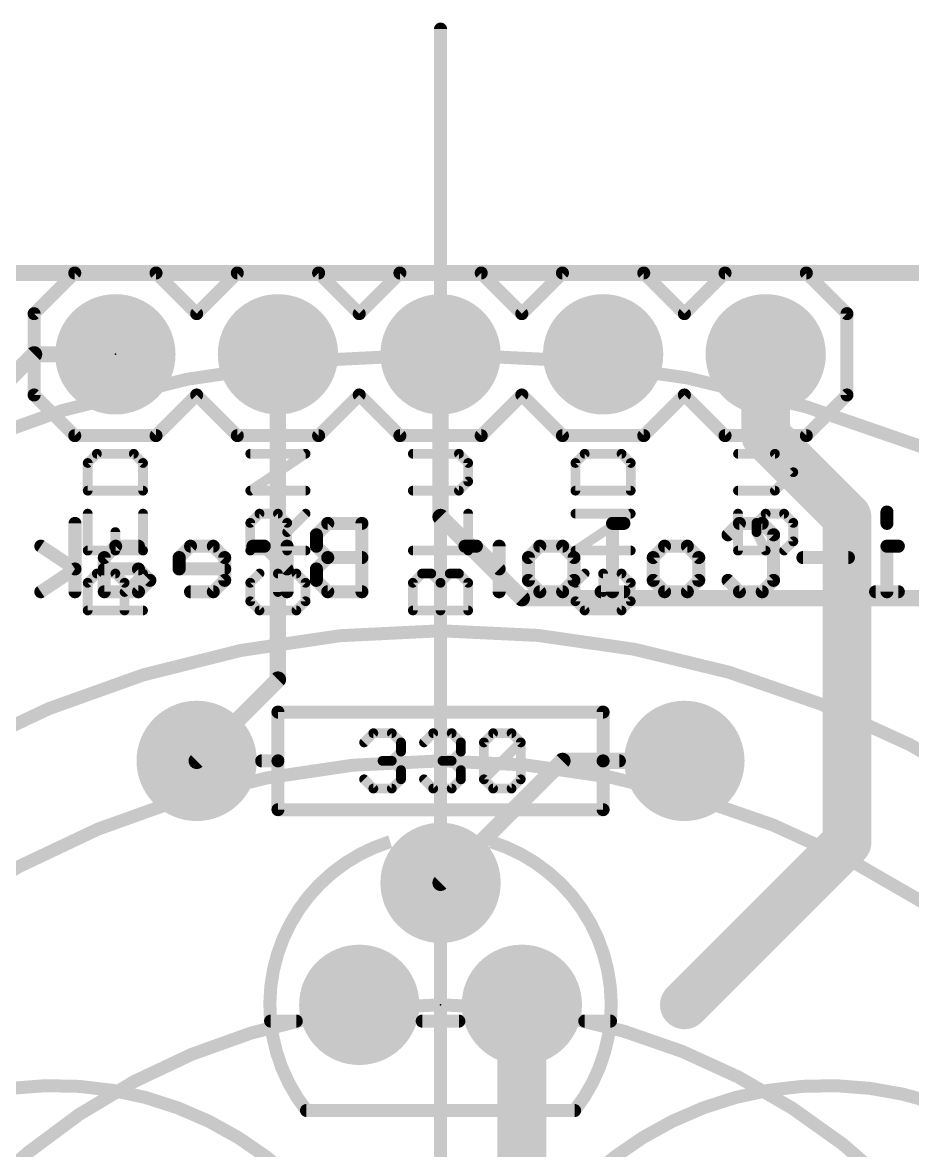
# Model space of a CAD drawing. Extents: x -31.8 to 25.5, y -33 to 25.5.
# Drawn here: x -6.53 to 7.37, y 7.89 to 25.5 of the extents above; entities that cross this region are included whole.
import ezdxf

# ---------------------------------------------------------------- set-up
doc = ezdxf.new("R2010")
doc.units = 0
for name, color, linetype in [('1', 12, 'CONTINUOUS'), ('16', 132, 'CONTINUOUS'), ('17', 110, 'CONTINUOUS'), ('20', 53, 'CONTINUOUS'), ('21', 41, 'CONTINUOUS'), ('22', 40, 'CONTINUOUS'), ('23', 53, 'CONTINUOUS'), ('51', 53, 'CONTINUOUS')]:
    doc.layers.add(name, color=color, linetype=linetype)

# ---------------------------------------------------------------- blocks, each defined once
blk = doc.blocks.new('RECT')
blk.add_solid([(-0.5, -0.5), (0.5, -0.5), (-0.5, 0.5), (0.5, 0.5)])
blk = doc.blocks.new('ROUNDP')
at = {"const_width": 0.5}
blk.add_lwpolyline([(0, -0.25, 1), (0, 0.25, 1), (0, -0.25)], format="xyb", dxfattribs=at)

msp = doc.modelspace()

# ---------------------------------------------------------------- linework, layer by layer
at = {"layer": '1'}
for points, const_width in [([(-16.51, 21.59), (16.51, 21.59)], 0.254), ([(5.08, 19.05), (5.08, 20.32)], 0.762), ([(6.35, 17.78), (5.08, 19.05)], 0.762), ([(6.35, 12.7), (6.35, 17.78)], 0.762), ([(0, 12.065), (1.905, 13.97)], 0.254), ([(1.905, 13.97), (3.81, 13.97)], 0.254), ([(3.81, 10.16), (6.35, 12.7)], 0.762), ([(1.27, 10.16), (1.27, 7.1983)], 0.762)]:
    msp.add_lwpolyline(points, dxfattribs=dict(at, const_width=const_width))
for points, const_width in [([(5.2705, 20.32, 1), (4.8895, 20.32)], 0.381), ([(5.2147, 19.1847, 1), (4.9453, 18.9153)], 0.381), ([(4.8895, 19.05, 1), (5.2705, 19.05)], 0.381), ([(6.5405, 17.78, 1), (6.1595, 17.78)], 0.381), ([(6.2153, 17.6453, 1), (6.4847, 17.9147)], 0.381), ([(1.905, 14.0335, 1), (1.905, 13.9065)], 0.127), ([(1.9499, 13.9251, 1), (1.8601, 14.0149)], 0.127), ([(3.81, 13.9065, 1), (3.81, 14.0335)], 0.127), ([(6.4847, 12.5653, 1), (6.2153, 12.8347)], 0.381), ([(6.1595, 12.7, 1), (6.5405, 12.7)], 0.381), ([(-0.0449, 12.1099, 1), (0.0449, 12.0201)], 0.127), ([(1.4605, 10.16, 1), (1.0795, 10.16)], 0.381), ([(3.6753, 10.2947, 1), (3.9447, 10.0253)], 0.381)]:
    msp.add_lwpolyline(points, format="xyb", dxfattribs=dict(at, const_width=const_width))
at = {"layer": '16', "const_width": 0.254}
for points in [[(-16.51, 21.59), (16.51, 21.59)], [(-12.7, 13.97), (-6.35, 20.32)], [(-6.35, 20.32), (-5.08, 20.32)], [(-2.54, 15.24), (-2.54, 20.32)], [(0, 17.78), (0, 20.32)], [(1.27, 16.51), (0, 17.78)], [(10.16, 16.51), (1.27, 16.51)], [(-3.81, 13.97), (-2.54, 15.24)]]:
    msp.add_lwpolyline(points, dxfattribs=at)
at = {"layer": '16', "const_width": 0.127}
for points in [[(-6.35, 20.3835, 1), (-6.35, 20.2565)], [(-6.3051, 20.2751, 1), (-6.3949, 20.3649)], [(-5.08, 20.2565, 1), (-5.08, 20.3835)], [(-2.4765, 20.32, 1), (-2.6035, 20.32)], [(0.0635, 20.32, 1), (-0.0635, 20.32)], [(0.0449, 17.8249, 1), (-0.0449, 17.7351)], [(-0.0635, 17.78, 1), (0.0635, 17.78)], [(1.27, 16.5735, 1), (1.27, 16.4465)], [(1.2251, 16.4651, 1), (1.3149, 16.5549)], [(-2.4951, 15.1951, 1), (-2.5849, 15.2849)], [(-2.6035, 15.24, 1), (-2.4765, 15.24)], [(-3.8549, 14.0149, 1), (-3.7651, 13.9251)]]:
    msp.add_lwpolyline(points, format="xyb", dxfattribs=at)
at = {"layer": '20', "const_width": 0.254}
msp.add_lwpolyline([(13.97, 21.59), (-13.97, 21.59)], dxfattribs=at)
at = {"layer": '21'}
for points, const_width in [([(-5.715, 21.59), (-6.35, 20.955)], 0.2032), ([(-5.715, 21.59), (-4.445, 21.59)], 0.2032), ([(-4.445, 21.59), (-3.81, 20.955)], 0.2032), ([(-3.81, 20.955), (-3.175, 21.59)], 0.2032), ([(-3.175, 21.59), (-1.905, 21.59)], 0.2032), ([(-1.905, 21.59), (-1.27, 20.955)], 0.2032), ([(-1.27, 20.955), (-0.635, 21.59)], 0.2032), ([(-0.635, 21.59), (0.635, 21.59)], 0.2032), ([(0.635, 21.59), (1.27, 20.955)], 0.2032), ([(1.905, 21.59), (1.27, 20.955)], 0.2032), ([(1.905, 21.59), (3.175, 21.59)], 0.2032), ([(3.175, 21.59), (3.81, 20.955)], 0.2032), ([(3.81, 20.955), (4.445, 21.59)], 0.2032), ([(4.445, 21.59), (5.715, 21.59)], 0.2032), ([(5.715, 21.59), (6.35, 20.955)], 0.2032), ([(-6.35, 20.955), (-6.35, 19.685)], 0.2032), ([(6.35, 20.955), (6.35, 19.685)], 0.2032), ([(-6.35, 19.685), (-5.715, 19.05)], 0.2032), ([(-3.81, 19.685), (-4.445, 19.05)], 0.2032), ([(-3.175, 19.05), (-3.81, 19.685)], 0.2032), ([(-1.27, 19.685), (-1.905, 19.05)], 0.2032), ([(-0.635, 19.05), (-1.27, 19.685)], 0.2032), ([(1.27, 19.685), (0.635, 19.05)], 0.2032), ([(1.27, 19.685), (1.905, 19.05)], 0.2032), ([(3.81, 19.685), (3.175, 19.05)], 0.2032), ([(4.445, 19.05), (3.81, 19.685)], 0.2032), ([(6.35, 19.685), (5.715, 19.05)], 0.2032), ([(-4.445, 19.05), (-5.715, 19.05)], 0.2032), ([(-1.905, 19.05), (-3.175, 19.05)], 0.2032), ([(0.635, 19.05), (-0.635, 19.05)], 0.2032), ([(3.175, 19.05), (1.905, 19.05)], 0.2032), ([(5.715, 19.05), (4.445, 19.05)], 0.2032), ([(-5.3685, 18.7669), (-5.5125, 18.6228)], 0.1524), ([(-5.5125, 18.6228), (-5.5125, 18.1907)], 0.1524), ([(-4.7923, 18.7669), (-5.3685, 18.7669)], 0.1524), ([(-4.6482, 18.6228), (-4.7923, 18.7669)], 0.1524), ([(-4.6482, 18.1907), (-4.6482, 18.6228)], 0.1524), ([(-2.9725, 18.1907), (-2.1082, 18.7669)], 0.1524), ([(-2.1082, 18.7669), (-2.9725, 18.7669)], 0.1524), ([(0.2877, 18.7669), (-0.4325, 18.7669)], 0.1524), ([(0.4318, 18.6228), (0.2877, 18.7669)], 0.1524), ([(0.4318, 18.3347), (0.4318, 18.6228)], 0.1524), ([(2.2515, 18.7669), (2.1075, 18.6228)], 0.1524), ([(2.1075, 18.6228), (2.1075, 18.1907)], 0.1524), ([(2.8277, 18.7669), (2.2515, 18.7669)], 0.1524), ([(2.9718, 18.6228), (2.8277, 18.7669)], 0.1524), ([(2.9718, 18.1907), (2.9718, 18.6228)], 0.1524), ([(5.2237, 18.7669), (4.6475, 18.7669)], 0.1524), ([(5.5118, 18.4788), (5.2237, 18.7669)], 0.1524), ([(5.2237, 18.1907), (5.5118, 18.4788)], 0.1524), ([(0.2877, 18.1907), (0.4318, 18.3347)], 0.1524), ([(-5.5125, 18.1907), (-4.6482, 18.1907)], 0.1524), ([(-2.1082, 18.1907), (-2.9725, 18.1907)], 0.1524), ([(-0.4325, 18.1907), (0.2877, 18.1907)], 0.1524), ([(2.1075, 18.1907), (2.9718, 18.1907)], 0.1524), ([(4.6475, 18.1907), (5.2237, 18.1907)], 0.1524), ([(-5.5125, 17.8314), (-5.5125, 17.2552)], 0.1524), ([(-4.6482, 17.2552), (-4.6482, 17.8314)], 0.1524), ([(-2.9725, 17.6873), (-2.8285, 17.8314)], 0.1524), ([(-2.8285, 17.8314), (-2.5404, 17.8314)], 0.1524), ([(-2.5404, 17.8314), (-2.3963, 17.6873)], 0.1524), ([(-2.3963, 17.5433), (-2.1082, 17.8314)], 0.1524), ([(0.4318, 17.2552), (0.4318, 17.8314)], 0.1524), ([(2.1075, 17.2552), (2.9718, 17.8314)], 0.1524), ([(2.9718, 17.8314), (2.1075, 17.8314)], 0.1524), ([(4.6475, 17.8314), (4.6475, 17.2552)], 0.1524), ([(4.9356, 17.6873), (5.0796, 17.8314)], 0.1524), ([(5.0796, 17.8314), (5.3677, 17.8314)], 0.1524), ([(5.3677, 17.8314), (5.5118, 17.6873)], 0.1524), ([(-5.0804, 17.2552), (-5.0804, 17.5433)], 0.1524), ([(-2.9725, 17.2552), (-2.9725, 17.6873)], 0.1524), ([(-2.3963, 17.6873), (-2.3963, 17.2552)], 0.1524), ([(4.9356, 17.5433), (4.9356, 17.6873)], 0.1524), ([(5.0796, 17.2552), (4.9356, 17.5433)], 0.1524), ([(5.5118, 17.6873), (5.5118, 17.3992)], 0.1524), ([(5.5118, 17.3992), (5.3677, 17.2552)], 0.1524), ([(-5.5125, 17.2552), (-4.6482, 17.2552)], 0.1524), ([(-2.1082, 17.2552), (-2.9725, 17.2552)], 0.1524), ([(-0.4325, 17.2552), (0.4318, 17.2552)], 0.1524), ([(2.9718, 17.2552), (2.1075, 17.2552)], 0.1524), ([(4.6475, 17.2552), (5.0796, 17.2552)], 0.1524), ([(-5.5125, 16.7518), (-5.3685, 16.8959)], 0.1524), ([(-5.3685, 16.8959), (-5.0804, 16.8959)], 0.1524), ([(-5.0804, 16.8959), (-4.9363, 16.7518)], 0.1524), ([(-4.9363, 16.6078), (-4.6482, 16.8959)], 0.1524), ([(-2.8285, 16.8959), (-2.9725, 16.7518)], 0.1524), ([(-2.2523, 16.8959), (-2.5404, 16.8959)], 0.1524), ([(-2.5404, 16.8959), (-2.5404, 16.6078)], 0.1524), ([(-2.1082, 16.7518), (-2.2523, 16.8959)], 0.1524), ([(-0.4325, 16.7518), (-0.2885, 16.8959)], 0.1524), ([(-0.2885, 16.8959), (-0.1444, 16.8959)], 0.1524), ([(-0.1444, 16.8959), (-0.0004, 16.7518)], 0.1524), ([(-0.0004, 16.7518), (0.1437, 16.8959)], 0.1524), ([(0.1437, 16.8959), (0.2877, 16.8959)], 0.1524), ([(0.2877, 16.8959), (0.4318, 16.7518)], 0.1524), ([(2.2515, 16.8959), (2.1075, 16.7518)], 0.1524), ([(2.8277, 16.8959), (2.5396, 16.8959)], 0.1524), ([(2.5396, 16.8959), (2.5396, 16.6078)], 0.1524), ([(2.9718, 16.7518), (2.8277, 16.8959)], 0.1524), ([(-5.5125, 16.3196), (-5.5125, 16.7518)], 0.1524), ([(-4.9363, 16.7518), (-4.9363, 16.3196)], 0.1524), ([(-2.9725, 16.7518), (-2.9725, 16.4637)], 0.1524), ([(-2.1082, 16.4637), (-2.1082, 16.7518)], 0.1524), ([(-0.4325, 16.3196), (-0.4325, 16.7518)], 0.1524), ([(-0.0004, 16.3196), (-0.0004, 16.7518)], 0.1524), ([(0.4318, 16.7518), (0.4318, 16.3196)], 0.1524), ([(2.1075, 16.7518), (2.1075, 16.4637)], 0.1524), ([(2.9718, 16.4637), (2.9718, 16.7518)], 0.1524), ([(-4.6482, 16.3196), (-5.5125, 16.3196)], 0.1524), ([(-2.9725, 16.4637), (-2.8285, 16.3196)], 0.1524), ([(-2.8285, 16.3196), (-2.2523, 16.3196)], 0.1524), ([(-2.2523, 16.3196), (-2.1082, 16.4637)], 0.1524), ([(0.4318, 16.3196), (-0.4325, 16.3196)], 0.1524), ([(2.1075, 16.4637), (2.2515, 16.3196)], 0.1524), ([(2.2515, 16.3196), (2.8277, 16.3196)], 0.1524), ([(2.8277, 16.3196), (2.9718, 16.4637)], 0.1524), ([(-2.54, 14.732), (2.54, 14.732)], 0.2032), ([(-2.54, 13.97), (-2.54, 14.732)], 0.2032), ([(2.54, 14.732), (2.54, 13.97)], 0.2032), ([(-1.1938, 14.2585), (-1.0497, 14.4025)], 0.1524), ([(-1.0497, 14.4025), (-0.7616, 14.4025)], 0.1524), ([(-0.7616, 14.4025), (-0.6176, 14.2585)], 0.1524), ([(-0.2583, 14.2585), (-0.1142, 14.4025)], 0.1524), ([(-0.1142, 14.4025), (0.1739, 14.4025)], 0.1524), ([(0.1739, 14.4025), (0.3179, 14.2585)], 0.1524), ([(0.6772, 14.2585), (0.8213, 14.4025)], 0.1524), ([(0.8213, 14.4025), (1.1094, 14.4025)], 0.1524), ([(1.1094, 14.4025), (1.2535, 14.2585)], 0.1524), ([(-0.6176, 14.2585), (-0.6176, 14.1144)], 0.1524), ([(0.3179, 14.2585), (0.3179, 14.1144)], 0.1524), ([(0.6772, 13.6823), (0.6772, 14.2585)], 0.1524), ([(0.6772, 13.6823), (1.2535, 14.2585)], 0.1524), ([(1.2535, 14.2585), (1.2535, 13.6823)], 0.1524), ([(-0.6176, 14.1144), (-0.7616, 13.9704)], 0.1524), ([(0.3179, 14.1144), (0.1739, 13.9704)], 0.1524), ([(-2.54, 13.97), (-2.794, 13.97)], 0.2032), ([(-2.54, 13.208), (-2.54, 13.97)], 0.2032), ([(-0.7616, 13.9704), (-0.9057, 13.9704)], 0.1524), ([(-0.7616, 13.9704), (-0.6176, 13.8263)], 0.1524), ([(0.1739, 13.9704), (0.0298, 13.9704)], 0.1524), ([(0.1739, 13.9704), (0.3179, 13.8263)], 0.1524), ([(2.54, 13.97), (2.54, 13.208)], 0.2032), ([(2.54, 13.97), (2.794, 13.97)], 0.2032), ([(-1.0497, 13.5382), (-1.1938, 13.6823)], 0.1524), ([(-0.6176, 13.6823), (-0.7616, 13.5382)], 0.1524), ([(-0.6176, 13.8263), (-0.6176, 13.6823)], 0.1524), ([(-0.1142, 13.5382), (-0.2583, 13.6823)], 0.1524), ([(0.3179, 13.6823), (0.1739, 13.5382)], 0.1524), ([(0.3179, 13.8263), (0.3179, 13.6823)], 0.1524), ([(0.8213, 13.5382), (0.6772, 13.6823)], 0.1524), ([(1.2535, 13.6823), (1.1094, 13.5382)], 0.1524), ([(-0.7616, 13.5382), (-1.0497, 13.5382)], 0.1524), ([(0.1739, 13.5382), (-0.1142, 13.5382)], 0.1524), ([(1.1094, 13.5382), (0.8213, 13.5382)], 0.1524), ([(2.54, 13.208), (-2.54, 13.208)], 0.2032), ([(-2.6549, 9.906), (-2.2537, 9.906)], 0.2032), ([(-0.2863, 9.906), (0.2863, 9.906)], 0.2032), ([(2.2537, 9.906), (2.6549, 9.906)], 0.2032), ([(-2.0945, 8.509), (2.0945, 8.509)], 0.2032)]:
    msp.add_lwpolyline(points, dxfattribs=dict(at, const_width=const_width))
for points, const_width in [([(-5.715, 21.6408, 1), (-5.715, 21.5392)], 0.1016), ([(-5.6791, 21.5541, 1), (-5.7509, 21.6259)], 0.1016), ([(-4.4091, 21.6259, 1), (-4.4809, 21.5541)], 0.1016), ([(-4.445, 21.5392, 1), (-4.445, 21.6408)], 0.1016), ([(-3.175, 21.6408, 1), (-3.175, 21.5392)], 0.1016), ([(-3.1391, 21.5541, 1), (-3.2109, 21.6259)], 0.1016), ([(-1.8691, 21.6259, 1), (-1.9409, 21.5541)], 0.1016), ([(-1.905, 21.5392, 1), (-1.905, 21.6408)], 0.1016), ([(-0.635, 21.6408, 1), (-0.635, 21.5392)], 0.1016), ([(-0.5991, 21.5541, 1), (-0.6709, 21.6259)], 0.1016), ([(0.6709, 21.6259, 1), (0.5991, 21.5541)], 0.1016), ([(0.635, 21.5392, 1), (0.635, 21.6408)], 0.1016), ([(1.905, 21.6408, 1), (1.905, 21.5392)], 0.1016), ([(1.9409, 21.5541, 1), (1.8691, 21.6259)], 0.1016), ([(3.2109, 21.6259, 1), (3.1391, 21.5541)], 0.1016), ([(3.175, 21.5392, 1), (3.175, 21.6408)], 0.1016), ([(4.445, 21.6408, 1), (4.445, 21.5392)], 0.1016), ([(4.4809, 21.5541, 1), (4.4091, 21.6259)], 0.1016), ([(5.7509, 21.6259, 1), (5.6791, 21.5541)], 0.1016), ([(5.715, 21.5392, 1), (5.715, 21.6408)], 0.1016), ([(-6.2992, 20.955, 1), (-6.4008, 20.955)], 0.1016), ([(-6.3859, 20.9909, 1), (-6.3141, 20.9191)], 0.1016), ([(-3.8459, 20.9909, 1), (-3.7741, 20.9191)], 0.1016), ([(-3.8459, 20.9191, 1), (-3.7741, 20.9909)], 0.1016), ([(-1.3059, 20.9909, 1), (-1.2341, 20.9191)], 0.1016), ([(-1.3059, 20.9191, 1), (-1.2341, 20.9909)], 0.1016), ([(1.2341, 20.9909, 1), (1.3059, 20.9191)], 0.1016), ([(1.2341, 20.9191, 1), (1.3059, 20.9909)], 0.1016), ([(3.7741, 20.9909, 1), (3.8459, 20.9191)], 0.1016), ([(3.7741, 20.9191, 1), (3.8459, 20.9909)], 0.1016), ([(6.4008, 20.955, 1), (6.2992, 20.955)], 0.1016), ([(6.3141, 20.9191, 1), (6.3859, 20.9909)], 0.1016), ([(-6.3141, 19.7209, 1), (-6.3859, 19.6491)], 0.1016), ([(-6.4008, 19.685, 1), (-6.2992, 19.685)], 0.1016), ([(-3.7741, 19.7209, 1), (-3.8459, 19.6491)], 0.1016), ([(-3.7741, 19.6491, 1), (-3.8459, 19.7209)], 0.1016), ([(-1.2341, 19.7209, 1), (-1.3059, 19.6491)], 0.1016), ([(-1.2341, 19.6491, 1), (-1.3059, 19.7209)], 0.1016), ([(1.3059, 19.7209, 1), (1.2341, 19.6491)], 0.1016), ([(1.3059, 19.6491, 1), (1.2341, 19.7209)], 0.1016), ([(3.8459, 19.7209, 1), (3.7741, 19.6491)], 0.1016), ([(3.8459, 19.6491, 1), (3.7741, 19.7209)], 0.1016), ([(6.2992, 19.685, 1), (6.4008, 19.685)], 0.1016), ([(6.3859, 19.6491, 1), (6.3141, 19.7209)], 0.1016), ([(-5.715, 19.1008, 1), (-5.715, 18.9992)], 0.1016), ([(-5.7509, 19.0141, 1), (-5.6791, 19.0859)], 0.1016), ([(-4.4809, 19.0859, 1), (-4.4091, 19.0141)], 0.1016), ([(-4.445, 18.9992, 1), (-4.445, 19.1008)], 0.1016), ([(-3.175, 19.1008, 1), (-3.175, 18.9992)], 0.1016), ([(-3.2109, 19.0141, 1), (-3.1391, 19.0859)], 0.1016), ([(-1.9409, 19.0859, 1), (-1.8691, 19.0141)], 0.1016), ([(-1.905, 18.9992, 1), (-1.905, 19.1008)], 0.1016), ([(-0.635, 19.1008, 1), (-0.635, 18.9992)], 0.1016), ([(-0.6709, 19.0141, 1), (-0.5991, 19.0859)], 0.1016), ([(0.5991, 19.0859, 1), (0.6709, 19.0141)], 0.1016), ([(0.635, 18.9992, 1), (0.635, 19.1008)], 0.1016), ([(1.905, 19.1008, 1), (1.905, 18.9992)], 0.1016), ([(1.8691, 19.0141, 1), (1.9409, 19.0859)], 0.1016), ([(3.1391, 19.0859, 1), (3.2109, 19.0141)], 0.1016), ([(3.175, 18.9992, 1), (3.175, 19.1008)], 0.1016), ([(4.445, 19.1008, 1), (4.445, 18.9992)], 0.1016), ([(4.4091, 19.0141, 1), (4.4809, 19.0859)], 0.1016), ([(5.6791, 19.0859, 1), (5.7509, 19.0141)], 0.1016), ([(5.715, 18.9992, 1), (5.715, 19.1008)], 0.1016), ([(-5.5395, 18.6498, 1), (-5.4856, 18.5959)], 0.0762), ([(-5.4744, 18.6228, 1), (-5.5506, 18.6228)], 0.0762), ([(-5.3685, 18.805, 1), (-5.3685, 18.7288)], 0.0762), ([(-5.3415, 18.74, 1), (-5.3954, 18.7938)], 0.0762), ([(-4.7653, 18.7938, 1), (-4.8192, 18.74)], 0.0762), ([(-4.7923, 18.7288, 1), (-4.7923, 18.805)], 0.0762), ([(-4.6101, 18.6228, 1), (-4.6863, 18.6228)], 0.0762), ([(-4.6751, 18.5959, 1), (-4.6213, 18.6498)], 0.0762), ([(-2.9725, 18.805, 1), (-2.9725, 18.7288)], 0.0762), ([(-2.0871, 18.7352, 1), (-2.1293, 18.7986)], 0.0762), ([(-2.1082, 18.7288, 1), (-2.1082, 18.805)], 0.0762), ([(-0.4325, 18.805, 1), (-0.4325, 18.7288)], 0.0762), ([(0.3147, 18.7938, 1), (0.2608, 18.74)], 0.0762), ([(0.2877, 18.7288, 1), (0.2877, 18.805)], 0.0762), ([(0.4699, 18.6228, 1), (0.3937, 18.6228)], 0.0762), ([(0.4049, 18.5959, 1), (0.4587, 18.6498)], 0.0762), ([(2.0805, 18.6498, 1), (2.1344, 18.5959)], 0.0762), ([(2.1456, 18.6228, 1), (2.0694, 18.6228)], 0.0762), ([(2.2515, 18.805, 1), (2.2515, 18.7288)], 0.0762), ([(2.2785, 18.74, 1), (2.2246, 18.7938)], 0.0762), ([(2.8547, 18.7938, 1), (2.8008, 18.74)], 0.0762), ([(2.8277, 18.7288, 1), (2.8277, 18.805)], 0.0762), ([(3.0099, 18.6228, 1), (2.9337, 18.6228)], 0.0762), ([(2.9449, 18.5959, 1), (2.9987, 18.6498)], 0.0762), ([(4.6475, 18.805, 1), (4.6475, 18.7288)], 0.0762), ([(5.2506, 18.7938, 1), (5.1967, 18.74)], 0.0762), ([(5.2237, 18.7288, 1), (5.2237, 18.805)], 0.0762), ([(5.5387, 18.4519, 1), (5.4849, 18.5057)], 0.0762), ([(5.4849, 18.4519, 1), (5.5387, 18.5057)], 0.0762), ([(0.3937, 18.3347, 1), (0.4699, 18.3347)], 0.0762), ([(0.4587, 18.3078, 1), (0.4049, 18.3617)], 0.0762), ([(-5.5125, 18.2288, 1), (-5.5125, 18.1526)], 0.0762), ([(-5.5506, 18.1907, 1), (-5.4744, 18.1907)], 0.0762), ([(-4.6863, 18.1907, 1), (-4.6101, 18.1907)], 0.0762), ([(-4.6482, 18.1526, 1), (-4.6482, 18.2288)], 0.0762), ([(-2.9937, 18.2224, 1), (-2.9514, 18.159)], 0.0762), ([(-2.9725, 18.2288, 1), (-2.9725, 18.1526)], 0.0762), ([(-2.1082, 18.1526, 1), (-2.1082, 18.2288)], 0.0762), ([(-0.4325, 18.2288, 1), (-0.4325, 18.1526)], 0.0762), ([(0.2608, 18.2176, 1), (0.3147, 18.1637)], 0.0762), ([(0.2877, 18.1526, 1), (0.2877, 18.2288)], 0.0762), ([(2.1075, 18.2288, 1), (2.1075, 18.1526)], 0.0762), ([(2.0694, 18.1907, 1), (2.1456, 18.1907)], 0.0762), ([(2.9337, 18.1907, 1), (3.0099, 18.1907)], 0.0762), ([(2.9718, 18.1526, 1), (2.9718, 18.2288)], 0.0762), ([(4.6475, 18.2288, 1), (4.6475, 18.1526)], 0.0762), ([(5.1967, 18.2176, 1), (5.2506, 18.1637)], 0.0762), ([(5.2237, 18.1526, 1), (5.2237, 18.2288)], 0.0762), ([(-5.4744, 17.8314, 1), (-5.5506, 17.8314)], 0.0762), ([(-4.6101, 17.8314, 1), (-4.6863, 17.8314)], 0.0762), ([(-2.8285, 17.8695, 1), (-2.8285, 17.7933)], 0.0762), ([(-2.8015, 17.8044, 1), (-2.8554, 17.8583)], 0.0762), ([(-2.5134, 17.8583, 1), (-2.5673, 17.8044)], 0.0762), ([(-2.5404, 17.7933, 1), (-2.5404, 17.8695)], 0.0762), ([(-2.0813, 17.8044, 1), (-2.1351, 17.8583)], 0.0762), ([(0.4699, 17.8314, 1), (0.3937, 17.8314)], 0.0762), ([(2.1075, 17.8695, 1), (2.1075, 17.7933)], 0.0762), ([(2.9929, 17.7997, 1), (2.9507, 17.8631)], 0.0762), ([(2.9718, 17.7933, 1), (2.9718, 17.8695)], 0.0762), ([(4.6856, 17.8314, 1), (4.6094, 17.8314)], 0.0762), ([(5.0796, 17.8695, 1), (5.0796, 17.7933)], 0.0762), ([(5.1066, 17.8044, 1), (5.0527, 17.8583)], 0.0762), ([(5.3947, 17.8583, 1), (5.3408, 17.8044)], 0.0762), ([(5.3677, 17.7933, 1), (5.3677, 17.8695)], 0.0762), ([(-5.0423, 17.5433, 1), (-5.1185, 17.5433)], 0.0762), ([(-2.9995, 17.7143, 1), (-2.9456, 17.6604)], 0.0762), ([(-2.9344, 17.6873, 1), (-3.0106, 17.6873)], 0.0762), ([(-2.3582, 17.6873, 1), (-2.4344, 17.6873)], 0.0762), ([(-2.4233, 17.6604, 1), (-2.3694, 17.7143)], 0.0762), ([(4.9086, 17.7143, 1), (4.9625, 17.6604)], 0.0762), ([(4.9737, 17.6873, 1), (4.8975, 17.6873)], 0.0762), ([(4.9697, 17.5603, 1), (4.9015, 17.5262)], 0.0762), ([(5.5499, 17.6873, 1), (5.4737, 17.6873)], 0.0762), ([(5.4849, 17.6604, 1), (5.5387, 17.7143)], 0.0762), ([(-2.4233, 17.5702, 1), (-2.3694, 17.5163)], 0.0762), ([(4.8975, 17.5433, 1), (4.9737, 17.5433)], 0.0762), ([(5.5387, 17.3723, 1), (5.4849, 17.4262)], 0.0762), ([(-5.5125, 17.2933, 1), (-5.5125, 17.2171)], 0.0762), ([(-5.5506, 17.2552, 1), (-5.4744, 17.2552)], 0.0762), ([(-5.1185, 17.2552, 1), (-5.0423, 17.2552)], 0.0762), ([(-4.6863, 17.2552, 1), (-4.6101, 17.2552)], 0.0762), ([(-4.6482, 17.2171, 1), (-4.6482, 17.2933)], 0.0762), ([(-2.9725, 17.2933, 1), (-2.9725, 17.2171)], 0.0762), ([(-3.0106, 17.2552, 1), (-2.9344, 17.2552)], 0.0762), ([(-2.4344, 17.2552, 1), (-2.3582, 17.2552)], 0.0762), ([(-2.1082, 17.2171, 1), (-2.1082, 17.2933)], 0.0762), ([(-0.4325, 17.2933, 1), (-0.4325, 17.2171)], 0.0762), ([(0.3937, 17.2552, 1), (0.4699, 17.2552)], 0.0762), ([(0.4318, 17.2171, 1), (0.4318, 17.2933)], 0.0762), ([(2.0863, 17.2869, 1), (2.1286, 17.2235)], 0.0762), ([(2.1075, 17.2933, 1), (2.1075, 17.2171)], 0.0762), ([(2.9718, 17.2171, 1), (2.9718, 17.2933)], 0.0762), ([(4.6475, 17.2933, 1), (4.6475, 17.2171)], 0.0762), ([(4.6094, 17.2552, 1), (4.6856, 17.2552)], 0.0762), ([(5.0456, 17.2381, 1), (5.1137, 17.2722)], 0.0762), ([(5.0796, 17.2171, 1), (5.0796, 17.2933)], 0.0762), ([(5.3408, 17.2821, 1), (5.3947, 17.2282)], 0.0762), ([(5.4737, 17.3992, 1), (5.5499, 17.3992)], 0.0762), ([(-5.3685, 16.934, 1), (-5.3685, 16.8578)], 0.0762), ([(-5.3415, 16.8689, 1), (-5.3954, 16.9228)], 0.0762), ([(-5.0534, 16.9228, 1), (-5.1073, 16.8689)], 0.0762), ([(-5.0804, 16.8578, 1), (-5.0804, 16.934)], 0.0762), ([(-4.6213, 16.8689, 1), (-4.6751, 16.9228)], 0.0762), ([(-2.8015, 16.8689, 1), (-2.8554, 16.9228)], 0.0762), ([(-2.5404, 16.934, 1), (-2.5404, 16.8578)], 0.0762), ([(-2.5023, 16.8959, 1), (-2.5785, 16.8959)], 0.0762), ([(-2.2253, 16.9228, 1), (-2.2792, 16.8689)], 0.0762), ([(-2.2523, 16.8578, 1), (-2.2523, 16.934)], 0.0762), ([(-0.2885, 16.934, 1), (-0.2885, 16.8578)], 0.0762), ([(-0.2615, 16.8689, 1), (-0.3154, 16.9228)], 0.0762), ([(-0.1175, 16.9228, 1), (-0.1714, 16.8689)], 0.0762), ([(-0.1444, 16.8578, 1), (-0.1444, 16.934)], 0.0762), ([(0.1437, 16.934, 1), (0.1437, 16.8578)], 0.0762), ([(0.1706, 16.8689, 1), (0.1167, 16.9228)], 0.0762), ([(0.3147, 16.9228, 1), (0.2608, 16.8689)], 0.0762), ([(0.2877, 16.8578, 1), (0.2877, 16.934)], 0.0762), ([(2.2785, 16.8689, 1), (2.2246, 16.9228)], 0.0762), ([(2.5396, 16.934, 1), (2.5396, 16.8578)], 0.0762), ([(2.5777, 16.8959, 1), (2.5015, 16.8959)], 0.0762), ([(2.8547, 16.9228, 1), (2.8008, 16.8689)], 0.0762), ([(2.8277, 16.8578, 1), (2.8277, 16.934)], 0.0762), ([(-5.5395, 16.7788, 1), (-5.4856, 16.7249)], 0.0762), ([(-5.4744, 16.7518, 1), (-5.5506, 16.7518)], 0.0762), ([(-4.8982, 16.7518, 1), (-4.9744, 16.7518)], 0.0762), ([(-4.9633, 16.7249, 1), (-4.9094, 16.7788)], 0.0762), ([(-2.9995, 16.7788, 1), (-2.9456, 16.7249)], 0.0762), ([(-2.9344, 16.7518, 1), (-3.0106, 16.7518)], 0.0762), ([(-2.0701, 16.7518, 1), (-2.1463, 16.7518)], 0.0762), ([(-2.1351, 16.7249, 1), (-2.0813, 16.7788)], 0.0762), ([(-0.4595, 16.7788, 1), (-0.4056, 16.7249)], 0.0762), ([(-0.3944, 16.7518, 1), (-0.4706, 16.7518)], 0.0762), ([(0.0377, 16.7518, 1), (-0.0385, 16.7518)], 0.0762), ([(-0.0273, 16.7788, 1), (0.0266, 16.7249)], 0.0762), ([(-0.0273, 16.7249, 1), (0.0266, 16.7788)], 0.0762), ([(0.4699, 16.7518, 1), (0.3937, 16.7518)], 0.0762), ([(0.4049, 16.7249, 1), (0.4587, 16.7788)], 0.0762), ([(2.0805, 16.7788, 1), (2.1344, 16.7249)], 0.0762), ([(2.1456, 16.7518, 1), (2.0694, 16.7518)], 0.0762), ([(3.0099, 16.7518, 1), (2.9337, 16.7518)], 0.0762), ([(2.9449, 16.7249, 1), (2.9987, 16.7788)], 0.0762), ([(-4.9633, 16.6347, 1), (-4.9094, 16.5808)], 0.0762), ([(-2.5785, 16.6078, 1), (-2.5023, 16.6078)], 0.0762), ([(2.5015, 16.6078, 1), (2.5777, 16.6078)], 0.0762), ([(-5.5125, 16.3577, 1), (-5.5125, 16.2815)], 0.0762), ([(-4.6482, 16.2815, 1), (-4.6482, 16.3577)], 0.0762), ([(-2.9456, 16.4906, 1), (-2.9995, 16.4368)], 0.0762), ([(-3.0106, 16.4637, 1), (-2.9344, 16.4637)], 0.0762), ([(-2.8285, 16.3577, 1), (-2.8285, 16.2815)], 0.0762), ([(-2.8554, 16.2927, 1), (-2.8015, 16.3466)], 0.0762), ([(-2.2792, 16.3466, 1), (-2.2253, 16.2927)], 0.0762), ([(-2.2523, 16.2815, 1), (-2.2523, 16.3577)], 0.0762), ([(-2.1463, 16.4637, 1), (-2.0701, 16.4637)], 0.0762), ([(-2.0813, 16.4368, 1), (-2.1351, 16.4906)], 0.0762), ([(-0.4325, 16.3577, 1), (-0.4325, 16.2815)], 0.0762), ([(0.4318, 16.2815, 1), (0.4318, 16.3577)], 0.0762), ([(2.1344, 16.4906, 1), (2.0805, 16.4368)], 0.0762), ([(2.0694, 16.4637, 1), (2.1456, 16.4637)], 0.0762), ([(2.2515, 16.3577, 1), (2.2515, 16.2815)], 0.0762), ([(2.2246, 16.2927, 1), (2.2785, 16.3466)], 0.0762), ([(2.8008, 16.3466, 1), (2.8547, 16.2927)], 0.0762), ([(2.8277, 16.2815, 1), (2.8277, 16.3577)], 0.0762), ([(2.9337, 16.4637, 1), (3.0099, 16.4637)], 0.0762), ([(2.9987, 16.4368, 1), (2.9449, 16.4906)], 0.0762), ([(-5.5506, 16.3196, 1), (-5.4744, 16.3196)], 0.0762), ([(-4.9744, 16.3196, 1), (-4.8982, 16.3196)], 0.0762), ([(-0.4706, 16.3196, 1), (-0.3944, 16.3196)], 0.0762), ([(-0.0385, 16.3196, 1), (0.0377, 16.3196)], 0.0762), ([(0.3937, 16.3196, 1), (0.4699, 16.3196)], 0.0762), ([(0, -16.002, 1), (0, 16.002, 1), (0, -16.002)], 0.2032), ([(-2.54, 14.7828, 1), (-2.54, 14.6812)], 0.1016), ([(-2.4892, 14.732, 1), (-2.5908, 14.732)], 0.1016), ([(2.5908, 14.732, 1), (2.4892, 14.732)], 0.1016), ([(2.54, 14.6812, 1), (2.54, 14.7828)], 0.1016), ([(-1.0497, 14.4406, 1), (-1.0497, 14.3644)], 0.0762), ([(-1.0228, 14.3756, 1), (-1.0767, 14.4295)], 0.0762), ([(-0.7347, 14.4295, 1), (-0.7886, 14.3756)], 0.0762), ([(-0.7616, 14.3644, 1), (-0.7616, 14.4406)], 0.0762), ([(-0.1142, 14.4406, 1), (-0.1142, 14.3644)], 0.0762), ([(-0.0873, 14.3756, 1), (-0.1412, 14.4295)], 0.0762), ([(0.2008, 14.4295, 1), (0.1469, 14.3756)], 0.0762), ([(0.1739, 14.3644, 1), (0.1739, 14.4406)], 0.0762), ([(0.8213, 14.4406, 1), (0.8213, 14.3644)], 0.0762), ([(0.8482, 14.3756, 1), (0.7944, 14.4295)], 0.0762), ([(1.1363, 14.4295, 1), (1.0825, 14.3756)], 0.0762), ([(1.1094, 14.3644, 1), (1.1094, 14.4406)], 0.0762), ([(-1.2207, 14.2854, 1), (-1.1669, 14.2315)], 0.0762), ([(-0.5795, 14.2585, 1), (-0.6557, 14.2585)], 0.0762), ([(-0.6445, 14.2315, 1), (-0.5906, 14.2854)], 0.0762), ([(-0.2852, 14.2854, 1), (-0.2313, 14.2315)], 0.0762), ([(0.356, 14.2585, 1), (0.2798, 14.2585)], 0.0762), ([(0.291, 14.2315, 1), (0.3449, 14.2854)], 0.0762), ([(0.7153, 14.2585, 1), (0.6391, 14.2585)], 0.0762), ([(0.6503, 14.2854, 1), (0.7042, 14.2315)], 0.0762), ([(1.2916, 14.2585, 1), (1.2154, 14.2585)], 0.0762), ([(1.2804, 14.2315, 1), (1.2265, 14.2854)], 0.0762), ([(1.2265, 14.2315, 1), (1.2804, 14.2854)], 0.0762), ([(-0.6557, 14.1144, 1), (-0.5795, 14.1144)], 0.0762), ([(-0.5906, 14.0875, 1), (-0.6445, 14.1414)], 0.0762), ([(0.2798, 14.1144, 1), (0.356, 14.1144)], 0.0762), ([(0.3449, 14.0875, 1), (0.291, 14.1414)], 0.0762), ([(-2.794, 14.0208, 1), (-2.794, 13.9192)], 0.1016), ([(-2.4892, 13.97, 1), (-2.5908, 13.97)], 0.1016), ([(-2.5908, 13.97, 1), (-2.4892, 13.97)], 0.1016), ([(-2.54, 13.9192, 1), (-2.54, 14.0208)], 0.1016), ([(-0.9057, 14.0085, 1), (-0.9057, 13.9323)], 0.0762), ([(-0.7347, 13.9973, 1), (-0.7886, 13.9434)], 0.0762), ([(-0.7886, 13.9973, 1), (-0.7347, 13.9434)], 0.0762), ([(-0.7616, 13.9323, 1), (-0.7616, 14.0085)], 0.0762), ([(0.0298, 14.0085, 1), (0.0298, 13.9323)], 0.0762), ([(0.2008, 13.9973, 1), (0.1469, 13.9434)], 0.0762), ([(0.1469, 13.9973, 1), (0.2008, 13.9434)], 0.0762), ([(0.1739, 13.9323, 1), (0.1739, 14.0085)], 0.0762), ([(2.5908, 13.97, 1), (2.4892, 13.97)], 0.1016), ([(2.54, 14.0208, 1), (2.54, 13.9192)], 0.1016), ([(2.4892, 13.97, 1), (2.5908, 13.97)], 0.1016), ([(2.794, 13.9192, 1), (2.794, 14.0208)], 0.1016), ([(-1.1669, 13.7092, 1), (-1.2207, 13.6553)], 0.0762), ([(-0.5795, 13.8263, 1), (-0.6557, 13.8263)], 0.0762), ([(-0.6445, 13.7994, 1), (-0.5906, 13.8533)], 0.0762), ([(-0.5906, 13.6553, 1), (-0.6445, 13.7092)], 0.0762), ([(-0.2313, 13.7092, 1), (-0.2852, 13.6553)], 0.0762), ([(0.356, 13.8263, 1), (0.2798, 13.8263)], 0.0762), ([(0.291, 13.7994, 1), (0.3449, 13.8533)], 0.0762), ([(0.3449, 13.6553, 1), (0.291, 13.7092)], 0.0762), ([(0.7042, 13.7092, 1), (0.6503, 13.6553)], 0.0762), ([(0.6503, 13.7092, 1), (0.7042, 13.6553)], 0.0762), ([(1.2804, 13.6553, 1), (1.2265, 13.7092)], 0.0762), ([(-1.0497, 13.5763, 1), (-1.0497, 13.5001)], 0.0762), ([(-1.0767, 13.5113, 1), (-1.0228, 13.5651)], 0.0762), ([(-0.7886, 13.5651, 1), (-0.7347, 13.5113)], 0.0762), ([(-0.7616, 13.5001, 1), (-0.7616, 13.5763)], 0.0762), ([(-0.6557, 13.6823, 1), (-0.5795, 13.6823)], 0.0762), ([(-0.1142, 13.5763, 1), (-0.1142, 13.5001)], 0.0762), ([(-0.1412, 13.5113, 1), (-0.0873, 13.5651)], 0.0762), ([(0.1469, 13.5651, 1), (0.2008, 13.5113)], 0.0762), ([(0.1739, 13.5001, 1), (0.1739, 13.5763)], 0.0762), ([(0.2798, 13.6823, 1), (0.356, 13.6823)], 0.0762), ([(0.6391, 13.6823, 1), (0.7153, 13.6823)], 0.0762), ([(0.8213, 13.5763, 1), (0.8213, 13.5001)], 0.0762), ([(0.7944, 13.5113, 1), (0.8482, 13.5651)], 0.0762), ([(1.0825, 13.5651, 1), (1.1363, 13.5113)], 0.0762), ([(1.1094, 13.5001, 1), (1.1094, 13.5763)], 0.0762), ([(1.2154, 13.6823, 1), (1.2916, 13.6823)], 0.0762), ([(-2.54, 13.2588, 1), (-2.54, 13.1572)], 0.1016), ([(-2.5908, 13.208, 1), (-2.4892, 13.208)], 0.1016), ([(2.4892, 13.208, 1), (2.5908, 13.208)], 0.1016), ([(2.54, 13.1572, 1), (2.54, 13.2588)], 0.1016), ([(-0.7863, 12.7085, 0.5267), (-2.0946, 8.509)], 0.2032), ([(2.0945, 8.509, 0.5267), (0.7863, 12.7084)], 0.2032), ([(-2.6549, 9.9568, 1), (-2.6549, 9.8552)], 0.1016), ([(-2.2537, 9.8552, 1), (-2.2537, 9.9568)], 0.1016), ([(-0.2863, 9.9568, 1), (-0.2863, 9.8552)], 0.1016), ([(0.2863, 9.8552, 1), (0.2863, 9.9568)], 0.1016), ([(2.2537, 9.9568, 1), (2.2537, 9.8552)], 0.1016), ([(2.6549, 9.8552, 1), (2.6549, 9.9568)], 0.1016), ([(-0.6389, 2.661, 5.25), (-2.6389, -0.8031)], 0.2032), ([(2.6389, -0.8031, 5.25), (0.6389, 2.661)], 0.2032), ([(-2.0945, 8.5598, 1), (-2.0945, 8.4582)], 0.1016), ([(2.0945, 8.4582, 1), (2.0945, 8.5598)], 0.1016)]:
    msp.add_lwpolyline(points, format="xyb", dxfattribs=dict(at, const_width=const_width))
at = {"layer": '22', "const_width": 0.2032}
for points in [[(6.9746, 17.8573), (6.9746, 17.6793)], [(-5.7109, 16.6116), (-5.7109, 17.6793)], [(-1.762, 17.6793), (-1.94, 17.5014)], [(-1.2282, 17.6793), (-1.762, 17.6793)], [(-1.2282, 16.6116), (-1.2282, 17.6793)], [(2.8647, 17.6793), (2.6868, 17.6793)], [(2.6868, 17.6793), (2.6868, 16.6116)], [(4.4917, 17.5014), (4.6697, 17.6793)], [(4.6697, 17.6793), (5.0256, 17.6793)], [(5.0256, 17.6793), (5.2035, 17.5014)], [(-1.94, 17.5014), (-1.94, 17.3234)], [(5.2035, 17.5014), (5.2035, 16.7896)], [(-5.7109, 16.9675), (-6.2447, 17.3234)], [(-5.0753, 17.3234), (-5.2533, 17.1455)], [(-4.7194, 17.3234), (-5.0753, 17.3234)], [(-3.9059, 17.3234), (-4.0839, 17.1455)], [(-3.55, 17.3234), (-3.9059, 17.3234)], [(-3.3721, 17.1455), (-3.55, 17.3234)], [(-2.7535, 17.3234), (-2.9314, 17.3234)], [(-2.3976, 16.9675), (-2.7535, 17.3234)], [(-2.3976, 16.6116), (-2.3976, 17.3234)], [(-1.94, 17.3234), (-1.762, 17.1455)], [(0.5598, 17.3234), (0.3819, 17.3234)], [(0.9157, 16.9675), (0.5598, 17.3234)], [(0.9157, 16.6116), (0.9157, 17.3234)], [(1.3733, 17.1455), (1.5513, 17.3234)], [(1.5513, 17.3234), (1.9072, 17.3234)], [(1.9072, 17.3234), (2.0851, 17.1455)], [(3.3223, 17.1455), (3.5003, 17.3234)], [(3.5003, 17.3234), (3.8562, 17.3234)], [(3.8562, 17.3234), (4.0341, 17.1455)], [(7.1525, 17.3234), (6.9746, 17.3234)], [(6.9746, 17.3234), (6.9746, 16.6116)], [(-5.2533, 17.1455), (-5.2533, 16.6116)], [(-4.0839, 17.1455), (-4.0839, 16.9675)], [(-3.3721, 16.7896), (-3.3721, 17.1455)], [(-1.762, 17.1455), (-1.94, 16.9675)], [(-1.2282, 17.1455), (-1.762, 17.1455)], [(1.3733, 16.7896), (1.3733, 17.1455)], [(2.0851, 17.1455), (2.0851, 16.7896)], [(3.3223, 16.7896), (3.3223, 17.1455)], [(4.0341, 17.1455), (4.0341, 16.7896)], [(6.3729, 17.1455), (5.6611, 17.1455)], [(-6.2447, 16.6116), (-5.7109, 16.9675)], [(-4.7194, 16.9675), (-5.2533, 16.9675)], [(-4.5415, 16.7896), (-4.7194, 16.9675)], [(-4.0839, 16.9675), (-3.3721, 16.9675)], [(-1.94, 16.9675), (-1.94, 16.7896)], [(-4.7194, 16.6116), (-4.5415, 16.7896)], [(-3.55, 16.6116), (-3.3721, 16.7896)], [(-1.94, 16.7896), (-1.762, 16.6116)], [(1.5513, 16.6116), (1.3733, 16.7896)], [(2.0851, 16.7896), (1.9072, 16.6116)], [(3.5003, 16.6116), (3.3223, 16.7896)], [(4.0341, 16.7896), (3.8562, 16.6116)], [(4.6697, 16.6116), (4.4917, 16.7896)], [(5.2035, 16.7896), (5.0256, 16.6116)], [(-5.2533, 16.6116), (-4.7194, 16.6116)], [(-3.9059, 16.6116), (-3.55, 16.6116)], [(-1.762, 16.6116), (-1.2282, 16.6116)], [(1.9072, 16.6116), (1.5513, 16.6116)], [(2.8647, 16.6116), (2.5088, 16.6116)], [(3.8562, 16.6116), (3.5003, 16.6116)], [(5.0256, 16.6116), (4.6697, 16.6116)], [(7.1525, 16.6116), (6.7966, 16.6116)]]:
    msp.add_lwpolyline(points, dxfattribs=at)
at = {"layer": '22', "const_width": 0.1016}
for points in [[(7.0254, 17.8573, 1), (6.9238, 17.8573)], [(-5.6601, 17.6793, 1), (-5.7617, 17.6793)], [(-1.762, 17.7301, 1), (-1.762, 17.6285)], [(-1.7261, 17.6434, 1), (-1.7979, 17.7152)], [(-1.1774, 17.6793, 1), (-1.279, 17.6793)], [(-1.2282, 17.6285, 1), (-1.2282, 17.7301)], [(2.6868, 17.7301, 1), (2.6868, 17.6285)], [(2.7376, 17.6793, 1), (2.636, 17.6793)], [(2.8647, 17.6285, 1), (2.8647, 17.7301)], [(4.6697, 17.7301, 1), (4.6697, 17.6285)], [(4.7056, 17.6434, 1), (4.6337, 17.7152)], [(5.0615, 17.7152, 1), (4.9896, 17.6434)], [(5.0256, 17.6285, 1), (5.0256, 17.7301)], [(6.9238, 17.6793, 1), (7.0254, 17.6793)], [(-1.8892, 17.5014, 1), (-1.9908, 17.5014)], [(-1.9759, 17.5373, 1), (-1.9041, 17.4654)], [(4.4558, 17.5373, 1), (4.5276, 17.4654)], [(5.2543, 17.5014, 1), (5.1527, 17.5014)], [(5.1676, 17.4654, 1), (5.2394, 17.5373)], [(-6.2165, 17.3657, 1), (-6.2729, 17.2811)], [(-5.0753, 17.3742, 1), (-5.0753, 17.2726)], [(-5.0394, 17.2875, 1), (-5.1112, 17.3593)], [(-4.7194, 17.2726, 1), (-4.7194, 17.3742)], [(-3.9059, 17.3742, 1), (-3.9059, 17.2726)], [(-3.87, 17.2875, 1), (-3.9418, 17.3593)], [(-3.5141, 17.3593, 1), (-3.5859, 17.2875)], [(-3.55, 17.2726, 1), (-3.55, 17.3742)], [(-2.9314, 17.3742, 1), (-2.9314, 17.2726)], [(-2.7175, 17.3593, 1), (-2.7894, 17.2875)], [(-2.7535, 17.2726, 1), (-2.7535, 17.3742)], [(-2.3468, 17.3234, 1), (-2.4484, 17.3234)], [(-1.9041, 17.3593, 1), (-1.9759, 17.2875)], [(-1.9908, 17.3234, 1), (-1.8892, 17.3234)], [(0.3819, 17.3742, 1), (0.3819, 17.2726)], [(0.5957, 17.3593, 1), (0.5239, 17.2875)], [(0.5598, 17.2726, 1), (0.5598, 17.3742)], [(0.9665, 17.3234, 1), (0.8649, 17.3234)], [(1.5513, 17.3742, 1), (1.5513, 17.2726)], [(1.5872, 17.2875, 1), (1.5153, 17.3593)], [(1.9431, 17.3593, 1), (1.8713, 17.2875)], [(1.9072, 17.2726, 1), (1.9072, 17.3742)], [(3.5003, 17.3742, 1), (3.5003, 17.2726)], [(3.5362, 17.2875, 1), (3.4643, 17.3593)], [(3.8921, 17.3593, 1), (3.8202, 17.2875)], [(3.8562, 17.2726, 1), (3.8562, 17.3742)], [(6.9746, 17.3742, 1), (6.9746, 17.2726)], [(7.0254, 17.3234, 1), (6.9238, 17.3234)], [(7.1525, 17.2726, 1), (7.1525, 17.3742)], [(-5.2025, 17.1455, 1), (-5.3041, 17.1455)], [(-5.2892, 17.1814, 1), (-5.2173, 17.1095)], [(-4.0331, 17.1455, 1), (-4.1347, 17.1455)], [(-4.1198, 17.1814, 1), (-4.0479, 17.1095)], [(-3.3213, 17.1455, 1), (-3.4229, 17.1455)], [(-3.408, 17.1095, 1), (-3.3361, 17.1814)], [(-1.762, 17.1963, 1), (-1.762, 17.0947)], [(-1.7261, 17.1095, 1), (-1.7979, 17.1814)], [(-1.7979, 17.1095, 1), (-1.7261, 17.1814)], [(-1.2282, 17.0947, 1), (-1.2282, 17.1963)], [(1.4241, 17.1455, 1), (1.3225, 17.1455)], [(1.3374, 17.1814, 1), (1.4092, 17.1095)], [(2.1359, 17.1455, 1), (2.0343, 17.1455)], [(2.0492, 17.1095, 1), (2.121, 17.1814)], [(3.3731, 17.1455, 1), (3.2715, 17.1455)], [(3.2864, 17.1814, 1), (3.3582, 17.1095)], [(4.0849, 17.1455, 1), (3.9833, 17.1455)], [(3.9982, 17.1095, 1), (4.07, 17.1814)], [(5.6611, 17.1963, 1), (5.6611, 17.0947)], [(6.3729, 17.0947, 1), (6.3729, 17.1963)], [(-5.6827, 16.9252, 1), (-5.739, 17.0098)], [(-5.739, 16.9252, 1), (-5.6827, 17.0098)], [(-5.2533, 17.0183, 1), (-5.2533, 16.9167)], [(-4.6835, 17.0034, 1), (-4.7553, 16.9316)], [(-4.7194, 16.9167, 1), (-4.7194, 17.0183)], [(-4.0839, 17.0183, 1), (-4.0839, 16.9167)], [(-4.1347, 16.9675, 1), (-4.0331, 16.9675)], [(-3.3721, 16.9167, 1), (-3.3721, 17.0183)], [(-2.4335, 16.9316, 1), (-2.3616, 17.0034)], [(-1.8892, 16.9675, 1), (-1.9908, 16.9675)], [(-1.9759, 17.0034, 1), (-1.9041, 16.9316)], [(0.8798, 16.9316, 1), (0.9516, 17.0034)], [(-4.5055, 16.7536, 1), (-4.5774, 16.8255)], [(-4.5774, 16.7536, 1), (-4.5055, 16.8255)], [(-3.4229, 16.7896, 1), (-3.3213, 16.7896)], [(-3.3361, 16.7536, 1), (-3.408, 16.8255)], [(-1.9041, 16.8255, 1), (-1.9759, 16.7536)], [(-1.9908, 16.7896, 1), (-1.8892, 16.7896)], [(1.4092, 16.8255, 1), (1.3374, 16.7536)], [(1.3225, 16.7896, 1), (1.4241, 16.7896)], [(2.0343, 16.7896, 1), (2.1359, 16.7896)], [(2.121, 16.7536, 1), (2.0492, 16.8255)], [(3.3582, 16.8255, 1), (3.2864, 16.7536)], [(3.2715, 16.7896, 1), (3.3731, 16.7896)], [(3.9833, 16.7896, 1), (4.0849, 16.7896)], [(4.07, 16.7536, 1), (3.9982, 16.8255)], [(4.5276, 16.8255, 1), (4.4558, 16.7536)], [(5.1527, 16.7896, 1), (5.2543, 16.7896)], [(5.2394, 16.7536, 1), (5.1676, 16.8255)], [(-6.2729, 16.6539, 1), (-6.2165, 16.5693)], [(-5.7617, 16.6116, 1), (-5.6601, 16.6116)], [(-5.2533, 16.6624, 1), (-5.2533, 16.5608)], [(-5.3041, 16.6116, 1), (-5.2025, 16.6116)], [(-4.7553, 16.6475, 1), (-4.6835, 16.5757)], [(-4.7194, 16.5608, 1), (-4.7194, 16.6624)], [(-3.9059, 16.6624, 1), (-3.9059, 16.5608)], [(-3.5859, 16.6475, 1), (-3.5141, 16.5757)], [(-3.55, 16.5608, 1), (-3.55, 16.6624)], [(-2.4484, 16.6116, 1), (-2.3468, 16.6116)], [(-1.762, 16.6624, 1), (-1.762, 16.5608)], [(-1.7979, 16.5757, 1), (-1.7261, 16.6475)], [(-1.279, 16.6116, 1), (-1.1774, 16.6116)], [(-1.2282, 16.5608, 1), (-1.2282, 16.6624)], [(0.8649, 16.6116, 1), (0.9665, 16.6116)], [(1.5513, 16.6624, 1), (1.5513, 16.5608)], [(1.5153, 16.5757, 1), (1.5872, 16.6475)], [(1.8713, 16.6475, 1), (1.9431, 16.5757)], [(1.9072, 16.5608, 1), (1.9072, 16.6624)], [(2.5088, 16.6624, 1), (2.5088, 16.5608)], [(2.636, 16.6116, 1), (2.7376, 16.6116)], [(2.8647, 16.5608, 1), (2.8647, 16.6624)], [(3.5003, 16.6624, 1), (3.5003, 16.5608)], [(3.4643, 16.5757, 1), (3.5362, 16.6475)], [(3.8202, 16.6475, 1), (3.8921, 16.5757)], [(3.8562, 16.5608, 1), (3.8562, 16.6624)], [(4.6697, 16.6624, 1), (4.6697, 16.5608)], [(4.6337, 16.5757, 1), (4.7056, 16.6475)], [(4.9896, 16.6475, 1), (5.0615, 16.5757)], [(5.0256, 16.5608, 1), (5.0256, 16.6624)], [(6.7966, 16.6624, 1), (6.7966, 16.5608)], [(6.9238, 16.6116, 1), (7.0254, 16.6116)], [(7.1525, 16.5608, 1), (7.1525, 16.6624)]]:
    msp.add_lwpolyline(points, format="xyb", dxfattribs=at)
at = {"layer": '23'}
for p in [(-5.08, 20.32), (0, 13.97), (0, 10.16)]:
    msp.add_point(p, dxfattribs=at)
at = {"layer": '51', "const_width": 0.2032}
msp.add_lwpolyline([(0, 0), (0, 25.4)], dxfattribs=at)
at = {"layer": '51'}
for points, const_width in [([(0.0508, 25.4, 1), (-0.0508, 25.4)], 0.1016), ([(0, -20.32, 1), (0, 20.32, 1), (0, -20.32)], 0.2032), ([(0, -13.97, 1), (0, 13.97, 1), (0, -13.97)], 0.2032), ([(0, -10.16, 1), (0, 10.16, 1), (0, -10.16)], 0.2032)]:
    msp.add_lwpolyline(points, format="xyb", dxfattribs=dict(at, const_width=const_width))

# ---------------------------------------------------------------- block references
at = {"layer": '17', "xscale": 1.8796, "yscale": 1.8796, "rotation": 90}
for p in [(-5.08, 20.32), (-5.08, 20.32), (-2.54, 20.32), (-2.54, 20.32), (0, 20.32), (0, 20.32), (2.54, 20.32), (2.54, 20.32), (5.08, 20.32), (5.08, 20.32)]:
    msp.add_blockref('ROUNDP', p, dxfattribs=at)
at = {"layer": '17', "xscale": 1.8796, "yscale": 1.8796}
for p in [(-3.81, 13.97), (-3.81, 13.97), (3.81, 13.97), (3.81, 13.97), (0, 12.065), (0, 12.065), (-1.27, 10.16), (-1.27, 10.16), (1.27, 10.16), (1.27, 10.16)]:
    msp.add_blockref('ROUNDP', p, dxfattribs=at)
at = {"layer": '51', "xscale": 0.508, "yscale": 0.508}
for p in [(-5.08, 20.32), (-2.54, 20.32), (0, 20.32), (2.54, 20.32), (5.08, 20.32)]:
    msp.add_blockref('RECT', p, dxfattribs=at)

doc.saveas('drawing.dxf')
